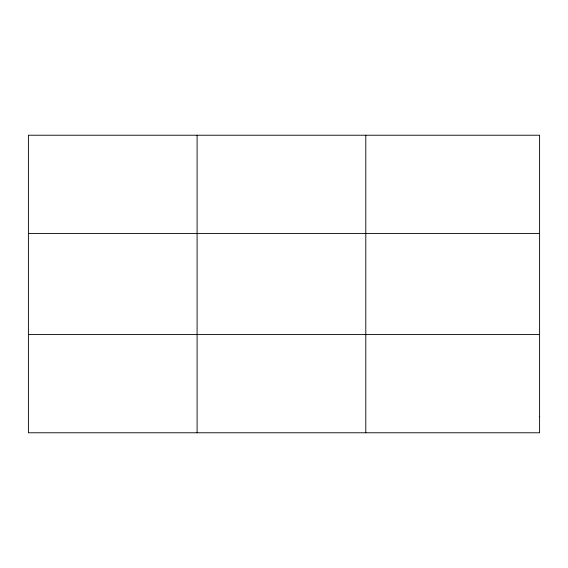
<?xml version="1.0" encoding="UTF-8"?>
<svg xmlns="http://www.w3.org/2000/svg" width="568" height="568" viewBox="0 0 568 568"><rect width="100%" height="100%" fill="white"/><g stroke="black" fill="none" stroke-linecap="round" stroke-linejoin="round"><path stroke-width="0.85" d="M197.096 135.227L197.096 432.773M365.792 135.227L365.792 432.773M28.4 233.42L539.6 233.42M28.4 334.58L539.6 334.58M539.6 416.408L539.6 432.773L28.4 432.773L28.4 135.227L539.6 135.227L539.6 416.408"/></g></svg>
